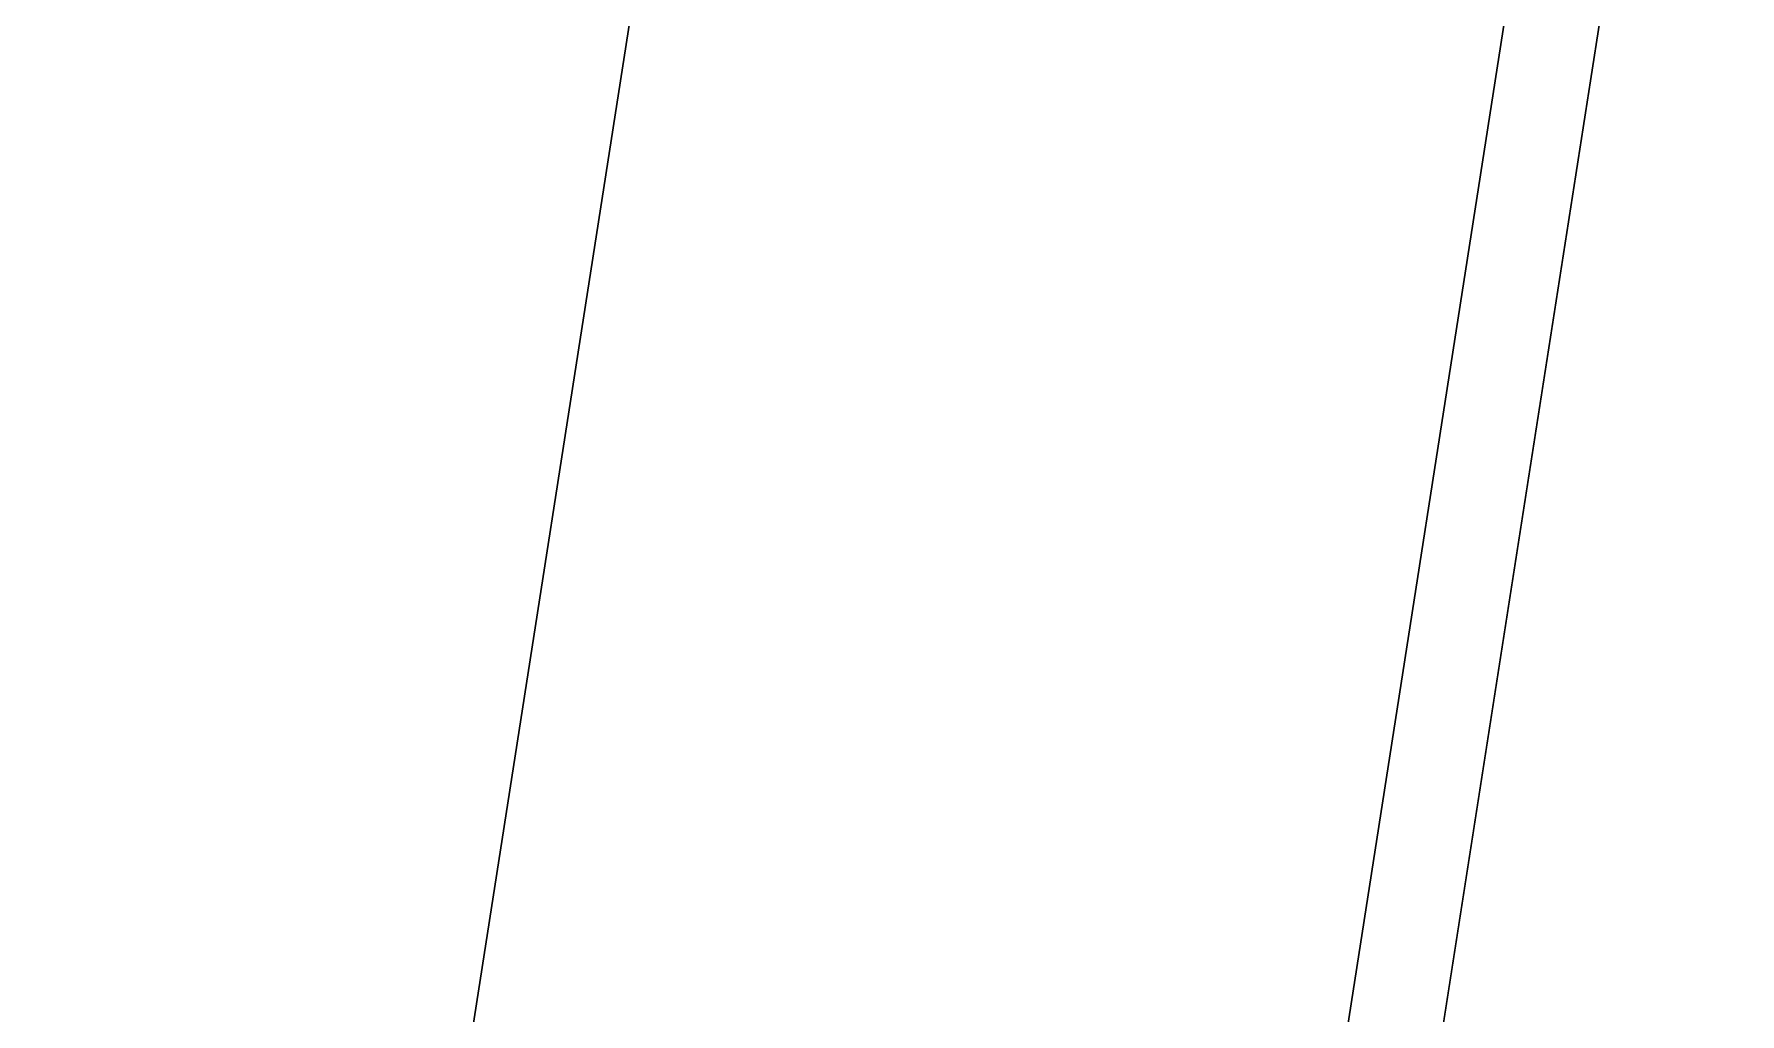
# Model space of a CAD drawing. Header units: metres. Extents: x 503497 to 504361, y 6966567 to 6966857.
# Drawn here: x 504128.165 to 504129.659, y 6966742.009 to 6966742.868 of the extents above; entities that cross this region are included whole.
import ezdxf

# ---------------------------------------------------------------- set-up
doc = ezdxf.new("R2010")
doc.units = ezdxf.units.M

msp = doc.modelspace()

# ---------------------------------------------------------------- linework, layer by layer
at = {"layer": 'SHADOW_COMPARATOR_RL48_20260111T072000'}
for points in [[(504083.9779, 6966750.1591), (504086.3267, 6966765.217), (504115.3551, 6966760.6889), (504114.9923, 6966758.3633), (504116.3642, 6966758.1493), (504116.727, 6966760.4749), (504131.4336, 6966758.1809), (504129.6876, 6966746.9878), (504126.4083, 6966747.4993), (504126.2465, 6966746.462), (504129.1744, 6966746.0053), (504127.4441, 6966734.9126), (504112.9718, 6966737.1701), (504112.6769, 6966735.2795), (504103.9098, 6966736.6471), (504104.3639, 6966739.5583), (504101.3021, 6966740.0359), (504101.1508, 6966739.0655), (504092.8187, 6966740.3652), (504092.3959, 6966737.6548), (504082.2737, 6966739.2337), (504083.9779, 6966750.1591)], [(504174.8017, 6966736.7119), (504173.0714, 6966725.6192), (504127.4441, 6966734.9126), (504129.1744, 6966746.0053), (504174.8017, 6966736.7119)]]:
    msp.add_lwpolyline(points, close=True, dxfattribs=at)
at = {"layer": 'SHADOW_COMPARATOR_RL48_20260114T072400'}
for points in [[(504084.7046, 6966749.3701), (504087.0534, 6966764.428), (504116.0818, 6966759.8999), (504115.719, 6966757.5743), (504117.0909, 6966757.3603), (504117.4537, 6966759.6859), (504132.1603, 6966757.3919), (504130.4143, 6966746.1988), (504127.135, 6966746.7103), (504126.9732, 6966745.673), (504129.9011, 6966745.2163), (504128.1708, 6966734.1236), (504113.6985, 6966736.3811), (504113.4036, 6966734.4905), (504104.6365, 6966735.8581), (504105.0906, 6966738.7693), (504102.0288, 6966739.2469), (504101.8775, 6966738.2765), (504093.5454, 6966739.5762), (504093.1226, 6966736.8658), (504083.0004, 6966738.4447), (504084.7046, 6966749.3701)], [(504174.8017, 6966736.7119), (504173.0714, 6966725.6192), (504128.1708, 6966734.1236), (504129.9011, 6966745.2163), (504174.8017, 6966736.7119)]]:
    msp.add_lwpolyline(points, close=True, dxfattribs=at)
at = {"layer": 'SHADOW_COMPARATOR_RL48_20261123T070300'}
for points in [[(504084.4623, 6966748.3523), (504086.8111, 6966763.4102), (504115.8395, 6966758.8821), (504115.4767, 6966756.5565), (504116.8486, 6966756.3425), (504117.2114, 6966758.6681), (504131.918, 6966756.3741), (504130.172, 6966745.181), (504126.8927, 6966745.6925), (504126.7309, 6966744.6552), (504129.6588, 6966744.1985), (504127.9285, 6966733.1058), (504113.4562, 6966735.3633), (504113.1613, 6966733.4727), (504104.3942, 6966734.8403), (504104.8483, 6966737.7515), (504101.7865, 6966738.2291), (504101.6352, 6966737.2587), (504093.3031, 6966738.5584), (504092.8803, 6966735.848), (504082.7581, 6966737.4269), (504084.4623, 6966748.3523)], [(504174.8017, 6966736.7119), (504173.0714, 6966725.6192), (504127.9285, 6966733.1058), (504129.6588, 6966744.1985), (504174.8017, 6966736.7119)]]:
    msp.add_lwpolyline(points, close=True, dxfattribs=at)

doc.saveas('drawing.dxf')
